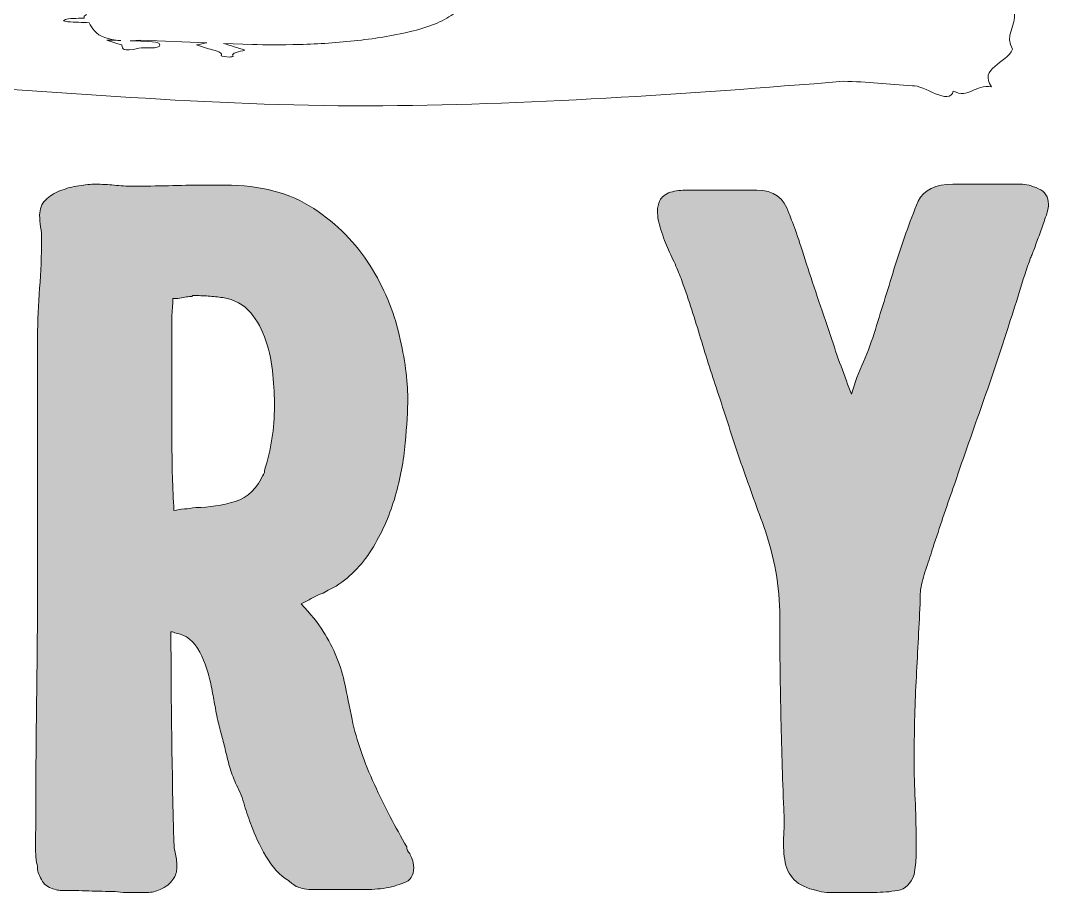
# Model space of a CAD drawing. Header units: inches. Extents: x 112 to 968, y -1050 to -30.
# Drawn here: x 754.1 to 968.2, y -1047.2 to -865.6 of the extents above; entities that cross this region are included whole.
import ezdxf

# ---------------------------------------------------------------- set-up
doc = ezdxf.new("R2010")
doc.units = ezdxf.units.IN
doc.header["$MEASUREMENT"] = 0
doc.layers.add('Layer 1', color=7, linetype='Continuous')

# ---------------------------------------------------------------- blocks, each defined once
blk = doc.blocks.new('block 4')
at = {"layer": 'Layer 1', "lineweight": 0}
for points, knots in [([(961.12, -864.26), (960.58, -861.47), (958.12, -860.39), (957.09, -857.61), (953.63, -848.31), (950.72, -838.88), (947.64, -829.5), (946.42, -825.79), (945.2, -822.05), (944.9, -818.24), (944.61, -814.63), (945.15, -811.02), (945.7, -807.43), (947.52, -795.43), (949.35, -783.42), (951.17, -771.42), (952.66, -761.58), (954.15, -751.56), (951.84, -741.75), (949.95, -733.79), (945.61, -726.24), (943.72, -718.28), (941.83, -710.31), (942.91, -701.25), (950.28, -695.7), (944.76, -694.08), (943.79, -687.04), (948.77, -684.7), (943.53, -686.77), (939.32, -680.25), (939.96, -675.66), (940.6, -671.06), (941.46, -664.93), (935.92, -663.16), (925.12, -659.73), (922.78, -658.08), (909.39, -658.68), (895.25, -659.32), (880.95, -658.99), (866.85, -659.68), (866.64, -659.69), (866.42, -659.71), (866.21, -659.72), (866.43, -659.97), (866.43, -660.25), (866.04, -660.55), (865.81, -660.73), (864.98, -661.01), (864.72, -660.98), (859.78, -660.42), (861.76, -662.23), (859.57, -662.08), (857.39, -661.93), (858.3, -661.1), (858.41, -660.6), (858.46, -660.36), (859.08, -660.22), (859.7, -660.07), (841.21, -661.11), (821.32, -662.46), (803.45, -660.54), (781.11, -660.41), (757.21, -654.93), (734.46, -656.07), (716.3, -654.83), (695.76, -654.47), (678.33, -653.32), (648.78, -653.88), (619.19, -653.53), (589.62, -653.22), (561.73, -652.94), (533.98, -654.59), (505.94, -655.47), (475.65, -656.41), (445.31, -656.66), (414.97, -656.24), (385.9, -655.83), (353.69, -651.08), (325.11, -653.26), (326.25, -655.49), (351.29, -658.81), (352.45, -657.14), (349.55, -661.24), (339.18, -657.6), (333.73, -657.93), (312.65, -655.89), (288.61, -655.17), (266.59, -654.48), (251.56, -651.97), (235.45, -652.78), (220.48, -650.73), (217.03, -649.17), (211.83, -654.97), (209.42, -651.36), (205.5, -651.54), (202.76, -652.97), (199.43, -653.76), (195.07, -654.81), (193.04, -658.84), (188.04, -659.63), (181.5, -662.34), (175.05, -664.13), (173.56, -669.84), (173.37, -671.59), (172.69, -672.89), (170.93, -674.44), (173.13, -677.84), (168.44, -713.89), (166.15, -715.88), (161.69, -724.38), (153.48, -731.37), (149.36, -739.99), (144.88, -749.35), (142.14, -759.59), (138.5, -769.2), (142.06, -769.41), (142.39, -773.31), (143.3, -776.02), (144.62, -779.99), (149.16, -782.73), (152.34, -786.01), (155.51, -789.3), (156.97, -794.64), (152.74, -796.97), (150.62, -798.13), (147.69, -798.12), (145.56, -799.27), (141.5, -801.46), (142.36, -806.3), (140.57, -809.9), (138.38, -814.29), (133.06, -817.25), (130.47, -821.53), (127.44, -826.53), (127.17, -831.19), (121.55, -835.27), (117.85, -838.28), (116.64, -841.98), (112.97, -844.58), (115.03, -845.17), (114.04, -847.23), (116.53, -847.82), (116.16, -855.96), (129.89, -854.36), (137.02, -857.25), (144.74, -859.28), (153.24, -862.19), (161.39, -862.17), (161.39, -862.17), (161.89, -862.82), (161.89, -862.82), (162.94, -864.18), (180.79, -865.26), (183.6, -865.72), (191.25, -866.98), (198.67, -867.78), (206.35, -868.67), (222.78, -870.58), (239.12, -872.74), (255.63, -874.2), (288.56, -877.12), (321.65, -878.57), (354.72, -879.15), (421.28, -880.3), (487.72, -877.9), (554.18, -876.55), (611.99, -875.37), (669.94, -874.96), (727.76, -878.36), (760.65, -880.29), (793.53, -883.46), (826.51, -883.37), (859.31, -883.29), (892.96, -880.9), (925.55, -878.27), (930.45, -878.34), (934.9, -878.91), (939.88, -879.22), (942.15, -878.91), (947.7, -883.56), (948.39, -880.3), (951.6, -881.95), (952.98, -878.84), (956.36, -879.45), (953.62, -875.55), (959.41, -874.55), (960.77, -871.57), (959.02, -869.05), (961.5, -866.26), (961.12, -864.26)], [0, 0, 0, 0, 1, 1, 1, 2, 2, 2, 3, 3, 3, 4, 4, 4, 5, 5, 5, 6, 6, 6, 7, 7, 7, 8, 8, 8, 9, 9, 9, 10, 10, 10, 11, 11, 11, 12, 12, 12, 13, 13, 13, 14, 14, 14, 15, 15, 15, 16, 16, 16, 17, 17, 17, 18, 18, 18, 19, 19, 19, 20, 20, 20, 21, 21, 21, 22, 22, 22, 23, 23, 23, 24, 24, 24, 25, 25, 25, 26, 26, 26, 27, 27, 27, 28, 28, 28, 29, 29, 29, 30, 30, 30, 31, 31, 31, 32, 32, 32, 33, 33, 33, 34, 34, 34, 35, 35, 35, 36, 36, 36, 37, 37, 37, 38, 38, 38, 39, 39, 39, 40, 40, 40, 41, 41, 41, 42, 42, 42, 43, 43, 43, 44, 44, 44, 45, 45, 45, 46, 46, 46, 47, 47, 47, 48, 48, 48, 49, 49, 49, 50, 50, 50, 51, 51, 51, 52, 52, 52, 53, 53, 53, 54, 54, 54, 55, 55, 55, 56, 56, 56, 57, 57, 57, 58, 58, 58, 59, 59, 59, 60, 60, 60, 61, 61, 61, 62, 62, 62, 63, 63, 63, 63]), ([(886.75, -822.51), (885.79, -822.77), (885.6, -823.24), (885.02, -823.65), (881.99, -822.86), (884.05, -822.11), (883.44, -821.38), (883.27, -821.18), (882.81, -820.92), (882.2, -820.81), (881.53, -820.7), (880.47, -820.66), (879.72, -820.71), (879.28, -820.73), (878.76, -821.08), (878.86, -821.1), (881.73, -821.81), (881.17, -822.53), (880.16, -823.3), (877.77, -823.24), (877.35, -822.54), (875.73, -822.25), (874.38, -822), (872.98, -821.77), (871.51, -821.52), (871.4, -821.9), (871.28, -822.27), (871.17, -822.65), (871.52, -822.61), (871.86, -822.57), (872.2, -822.54), (872.54, -822.64), (872.82, -822.73), (873.11, -822.82), (872.53, -822.87), (871.98, -822.95), (871.37, -822.96), (871.29, -822.96), (871.19, -822.93), (871.1, -822.9), (870.77, -824.01), (870.46, -825.13), (870.1, -826.23), (870.07, -826.31), (870.04, -826.39), (870.01, -826.48), (873.09, -826.44), (876.66, -827.08), (878.95, -826.27), (879.02, -826.24), (880.64, -826.49), (880.62, -826.51), (879.53, -827.55), (882.83, -827.58), (886.58, -828.04), (881.22, -828.51), (877.13, -829.25), (871, -828.23), (870.69, -828.05), (870.21, -827.77), (869.66, -827.45), (867.43, -833.9), (864.45, -840.08), (860.65, -845.93), (856.61, -852.17), (851.27, -858.17), (844.66, -863.96), (842.52, -865.6), (839.62, -866.87), (835.96, -867.76), (832.3, -868.65), (828.43, -869.32), (824.36, -869.77), (820.28, -870.21), (816.25, -870.49), (812.28, -870.59), (808.3, -870.69), (805.02, -870.69), (802.44, -870.59), (802.44, -870.59), (796.41, -870.36), (796.41, -870.36), (797.88, -870.82), (799.33, -871.29), (800.83, -871.77), (799.85, -872.11), (797.81, -872.34), (798.41, -873.01), (798.47, -873.07), (797.85, -873.23), (797.66, -873.21), (797.03, -873.15), (795.94, -872.99), (795.96, -872.94), (796.19, -872.45), (795.59, -872.07), (794.15, -871.71), (792.94, -871.4), (791.92, -871.03), (790.82, -870.69), (791.58, -870.53), (792.27, -870.37), (792.94, -870.22), (792.94, -870.22), (779.16, -869.68), (779.16, -869.68), (778.6, -869.77), (777.86, -869.81), (776.96, -869.82), (777.12, -869.82), (777.29, -869.83), (777.45, -869.83), (782.69, -870.05), (783.13, -870.15), (783.13, -870.75), (783.11, -871.64), (779.98, -871.09), (778.79, -871.37), (775.29, -872.19), (775.36, -871.48), (775.25, -870.75), (775.23, -870.67), (774.69, -870.58), (774.41, -870.49), (773.9, -870.31), (773.42, -870.14), (772.14, -869.69), (773.35, -869.72), (774.25, -869.74), (775, -869.76), (772.39, -869.62), (770.55, -868.96), (769.52, -867.75), (769.05, -867.2), (768.68, -866.64), (768.4, -866.06), (766.92, -866), (765.44, -865.95), (763.96, -865.88), (763.65, -865.87), (763.05, -865.67), (763.1, -865.63), (763.32, -865.48), (763.64, -865.28), (764.15, -865.23), (765.2, -865.14), (767.43, -865.13), (767.41, -865.08), (767.26, -864.76), (767.45, -864.55), (767.84, -864.41), (767.8, -864.2), (767.75, -864), (767.73, -863.79), (767.58, -863.27), (767.61, -862.49), (767.82, -861.46), (767.82, -861.46), (767.88, -859.91), (767.88, -859.91), (767.9, -859.42), (767.9, -858.93), (767.91, -858.44), (767.74, -858.57), (767.66, -858.72), (767.81, -858.95), (765.81, -859.44), (763.81, -859.93), (761.42, -860.51), (760.72, -859.92), (760.53, -859.46), (759.67, -859.11), (758.48, -858.61), (756.79, -858.19), (755.31, -857.73), (755.91, -857.64), (756.45, -857.47), (757.12, -857.45), (761.32, -857.35), (763.44, -856.8), (763.1, -855.6), (762.97, -855.14), (765.1, -854.85), (766.41, -855.08), (766.95, -855.18), (767.45, -855.31), (767.96, -855.43), (767.96, -854.38), (767.95, -853.32), (767.92, -852.27), (767.85, -849.77), (767.86, -847.22), (767.96, -844.63), (768.16, -839.63), (768.44, -834.77), (768.79, -830.03), (769.15, -825.3), (769.51, -820.52), (769.87, -815.7), (770.59, -806.23), (771.09, -796.79), (771.37, -787.39), (771.65, -777.99), (771.98, -768.55), (772.35, -759.06), (772.46, -756.31), (772.65, -753.63), (772.92, -751.05), (773.2, -748.47), (773.39, -745.81), (773.5, -743.05), (773.63, -739.6), (773.68, -736.19), (773.64, -732.82), (773.6, -729.45), (773.65, -726.04), (773.78, -722.59), (773.9, -719.49), (774.07, -716.39), (774.28, -713.29), (774.48, -710.19), (774.65, -707.08), (774.77, -703.98), (774.84, -702.08), (774.87, -700.14), (774.87, -698.16), (774.86, -696.17), (775.06, -694.24), (775.48, -692.35), (775.55, -690.63), (776.29, -689.27), (777.71, -688.29), (779.13, -687.31), (780.62, -686.85), (782.17, -686.91), (783.38, -686.96), (784.32, -687.09), (785.01, -687.28), (786.9, -687.53), (788.83, -687.69), (790.82, -687.77), (790.82, -687.77), (796.64, -688), (796.64, -688), (799.57, -688.11), (802.55, -688.02), (805.59, -687.7), (808.62, -687.39), (811.6, -687.29), (814.54, -687.4), (827.98, -687.93), (838.87, -691.04), (847.2, -696.71), (855.52, -702.4), (862.2, -709.48), (867.22, -717.96), (867.87, -719.03), (868.27, -719.82), (868.42, -720.34), (872.03, -729.64), (874.51, -738.93), (875.88, -748.22), (877.24, -757.52), (877.9, -766.91), (877.88, -776.41), (877.88, -776.41), (878, -780.04), (878, -780.04), (878, -780.04), (877.22, -780.01), (877.22, -780.01), (876.72, -788.45), (875.97, -796.54), (874.98, -804.27), (874.55, -807.59), (873.98, -810.82), (873.32, -814), (873.66, -813.93), (874, -813.86), (874.3, -813.79), (874.44, -813.75), (875.07, -813.77), (875.12, -813.8), (875.47, -813.99), (875.89, -814.19), (875.98, -814.39), (876.3, -815.09), (872.28, -815.16), (873.3, -815.99), (873.31, -816), (873.13, -816.02), (872.89, -816.05), (872.5, -817.77), (872.08, -819.48), (871.62, -821.15), (874.17, -820.68), (875.45, -819.78), (879.65, -819.96), (881.07, -820.02), (880.41, -819.58), (879.62, -819.27), (878.95, -819.01), (878.65, -818.66), (878.53, -818.35), (878.49, -818.24), (879.48, -818.14), (880, -818.04), (880.97, -818.87), (884.72, -818.58), (886.13, -819.23), (886.49, -820.01), (884.88, -820.82), (887.02, -821.52), (888.64, -822.06), (887.96, -822.19), (886.75, -822.51)], [0, 0, 0, 0, 1, 1, 1, 2, 2, 2, 3, 3, 3, 4, 4, 4, 5, 5, 5, 6, 6, 6, 7, 7, 7, 8, 8, 8, 9, 9, 9, 10, 10, 10, 11, 11, 11, 12, 12, 12, 13, 13, 13, 14, 14, 14, 15, 15, 15, 16, 16, 16, 17, 17, 17, 18, 18, 18, 19, 19, 19, 20, 20, 20, 21, 21, 21, 22, 22, 22, 23, 23, 23, 24, 24, 24, 25, 25, 25, 26, 26, 26, 27, 27, 27, 28, 28, 28, 29, 29, 29, 30, 30, 30, 31, 31, 31, 32, 32, 32, 33, 33, 33, 34, 34, 34, 35, 35, 35, 36, 36, 36, 37, 37, 37, 38, 38, 38, 39, 39, 39, 40, 40, 40, 41, 41, 41, 42, 42, 42, 43, 43, 43, 44, 44, 44, 45, 45, 45, 46, 46, 46, 47, 47, 47, 48, 48, 48, 49, 49, 49, 50, 50, 50, 51, 51, 51, 52, 52, 52, 53, 53, 53, 54, 54, 54, 55, 55, 55, 56, 56, 56, 57, 57, 57, 58, 58, 58, 59, 59, 59, 60, 60, 60, 61, 61, 61, 62, 62, 62, 63, 63, 63, 64, 64, 64, 65, 65, 65, 66, 66, 66, 67, 67, 67, 68, 68, 68, 69, 69, 69, 70, 70, 70, 71, 71, 71, 72, 72, 72, 73, 73, 73, 74, 74, 74, 75, 75, 75, 76, 76, 76, 77, 77, 77, 78, 78, 78, 79, 79, 79, 80, 80, 80, 81, 81, 81, 82, 82, 82, 83, 83, 83, 84, 84, 84, 85, 85, 85, 86, 86, 86, 87, 87, 87, 88, 88, 88, 89, 89, 89, 90, 90, 90, 91, 91, 91, 92, 92, 92, 93, 93, 93, 94, 94, 94, 95, 95, 95, 96, 96, 96, 97, 97, 97, 98, 98, 98, 99, 99, 99, 100, 100, 100, 101, 101, 101, 102, 102, 102, 103, 103, 103, 104, 104, 104, 105, 105, 105, 105])]:
    blk.add_open_spline(points, degree=3, knots=knots, dxfattribs=at)
blk = doc.blocks.new('block 14')
at = {"layer": 'Layer 1', "true_color": 0x1f9d48}
h = blk.add_hatch(color=114, dxfattribs=at)
h.dxf.hatch_style = 2
edge = h.paths.add_edge_path()
edge.add_spline(control_points=[(812.61, -987.14), (814.54, -989.21), (816.06, -991.11), (817.17, -992.84), (818.27, -994.57), (819.21, -996.36), (819.97, -998.22), (820.72, -1000.09), (821.31, -1002.03), (821.73, -1004.03), (822.14, -1006.03), (822.62, -1008.41), (823.18, -1011.18), (824.14, -1015.6), (825.7, -1020.12), (827.84, -1024.75), (829.98, -1029.38), (832.23, -1033.69), (834.58, -1037.7), (834.58, -1038.25), (834.78, -1038.73), (835.2, -1039.15), (835.33, -1039.43), (835.51, -1039.8), (835.72, -1040.29), (835.92, -1040.78), (836.02, -1041.36), (836.02, -1042.05), (836.02, -1043.71), (835.33, -1044.78), (833.95, -1045.26), (832.57, -1045.75), (831.53, -1046.06), (830.85, -1046.19), (829.32, -1046.47), (827.74, -1046.61), (826.08, -1046.61), (824.42, -1046.61), (822.76, -1046.61), (821.11, -1046.61), (821.11, -1046.61), (814.68, -1046.61), (814.68, -1046.61), (813.99, -1046.61), (813.37, -1046.54), (812.82, -1046.4), (812.26, -1046.26), (811.85, -1046.13), (811.58, -1045.99), (810.75, -1045.44), (810.19, -1045.02), (809.92, -1044.74), (808.12, -1043.64), (806.57, -1041.95), (805.25, -1039.67), (803.94, -1037.39), (802.94, -1035.28), (802.25, -1033.35), (801.7, -1031.97), (801.21, -1030.55), (800.8, -1029.1), (800.38, -1027.65), (799.83, -1026.23), (799.14, -1024.85), (798.59, -1023.75), (798.14, -1022.61), (797.8, -1021.43), (797.45, -1020.26), (797.14, -1019.05), (796.86, -1017.81), (796.59, -1016.7), (796.31, -1015.63), (796.03, -1014.6), (795.76, -1013.56), (795.48, -1012.49), (795.21, -1011.38), (794.93, -1010), (794.69, -1008.72), (794.48, -1007.55), (794.27, -1006.38), (794.03, -1005.1), (793.76, -1003.72), (793.34, -1001.64), (792.58, -999.47), (791.47, -997.19), (790.37, -994.91), (788.64, -993.56), (786.3, -993.15), (786.16, -993.01), (785.88, -992.94), (785.47, -992.94), (785.47, -1007.59), (785.67, -1022.16), (786.09, -1036.66), (786.09, -1037.49), (786.19, -1038.36), (786.4, -1039.25), (786.61, -1040.15), (786.71, -1041.08), (786.71, -1042.05), (786.71, -1042.88), (786.43, -1043.71), (785.88, -1044.54), (785.33, -1045.37), (784.43, -1046.06), (783.19, -1046.61), (782.36, -1047.02), (781.46, -1047.23), (780.49, -1047.23), (780.49, -1047.23), (778.42, -1047.23), (778.42, -1047.23), (777.73, -1047.23), (776.97, -1047.23), (776.14, -1047.23), (775.31, -1047.23), (774.55, -1047.16), (773.86, -1047.02), (772.07, -1047.02), (770.24, -1046.99), (768.37, -1046.92), (766.51, -1046.85), (764.61, -1046.82), (762.67, -1046.82), (761.98, -1046.82), (761.15, -1046.61), (760.19, -1046.19), (759.22, -1045.78), (758.53, -1044.95), (758.12, -1043.71), (757.84, -1043.29), (757.7, -1042.88), (757.7, -1042.47), (757.7, -1042.05), (757.63, -1041.57), (757.49, -1041.01), (757.36, -1040.18), (757.29, -1039.43), (757.29, -1038.73), (757.29, -1038.05), (757.29, -1037.56), (757.29, -1037.28), (757.29, -1027.34), (757.36, -1017.36), (757.49, -1007.34), (757.63, -997.33), (757.7, -987.35), (757.7, -977.4), (757.7, -977.4), (757.7, -931.61), (757.7, -931.61), (757.7, -928.16), (757.84, -924.74), (758.12, -921.35), (758.39, -917.97), (758.53, -914.62), (758.53, -911.3), (758.53, -910.34), (758.46, -909.44), (758.32, -908.61), (758.18, -907.78), (758.12, -906.95), (758.12, -906.12), (758.12, -904.88), (758.53, -903.84), (759.36, -903.01), (760.19, -902.18), (761.22, -901.53), (762.47, -901.04), (763.71, -900.56), (764.99, -900.21), (766.3, -900.01), (767.61, -899.8), (768.75, -899.7), (769.72, -899.7), (771.1, -899.7), (772.41, -899.77), (773.65, -899.9), (774.9, -900.04), (776.21, -900.11), (777.59, -900.11), (780.08, -900.11), (782.53, -900.08), (784.95, -900.01), (787.36, -899.94), (789.82, -899.9), (792.3, -899.9), (792.3, -899.9), (796.66, -899.9), (796.66, -899.9), (804.12, -899.9), (810.3, -901.53), (815.2, -904.77), (820.1, -908.02), (824.01, -911.96), (826.91, -916.59), (829.81, -921.21), (831.85, -926.05), (833.02, -931.09), (834.19, -936.13), (834.78, -940.52), (834.78, -944.25), (834.78, -946.87), (834.61, -950.02), (834.26, -953.67), (833.92, -957.34), (833.23, -961), (832.19, -964.66), (831.16, -968.32), (829.63, -971.84), (827.63, -975.23), (825.63, -978.61), (823.04, -981.34), (819.86, -983.41), (819.86, -983.41), (818.62, -984.03), (818.62, -984.03), (818.07, -984.31), (817.59, -984.59), (817.17, -984.86), (816.06, -985.27), (814.96, -985.83), (813.85, -986.52), (813.85, -986.52), (812.61, -987.14), (812.61, -987.14)], knot_values=[0, 0, 0, 0, 1, 1, 1, 2, 2, 2, 3, 3, 3, 4, 4, 4, 5, 5, 5, 6, 6, 6, 7, 7, 7, 8, 8, 8, 9, 9, 9, 10, 10, 10, 11, 11, 11, 12, 12, 12, 13, 13, 13, 14, 14, 14, 15, 15, 15, 16, 16, 16, 17, 17, 17, 18, 18, 18, 19, 19, 19, 20, 20, 20, 21, 21, 21, 22, 22, 22, 23, 23, 23, 24, 24, 24, 25, 25, 25, 26, 26, 26, 27, 27, 27, 28, 28, 28, 29, 29, 29, 30, 30, 30, 31, 31, 31, 32, 32, 32, 33, 33, 33, 34, 34, 34, 35, 35, 35, 36, 36, 36, 37, 37, 37, 38, 38, 38, 39, 39, 39, 40, 40, 40, 41, 41, 41, 42, 42, 42, 43, 43, 43, 44, 44, 44, 45, 45, 45, 46, 46, 46, 47, 47, 47, 48, 48, 48, 49, 49, 49, 50, 50, 50, 51, 51, 51, 52, 52, 52, 53, 53, 53, 54, 54, 54, 55, 55, 55, 56, 56, 56, 57, 57, 57, 58, 58, 58, 59, 59, 59, 60, 60, 60, 61, 61, 61, 62, 62, 62, 63, 63, 63, 64, 64, 64, 65, 65, 65, 66, 66, 66, 67, 67, 67, 68, 68, 68, 69, 69, 69, 70, 70, 70, 71, 71, 71, 72, 72, 72, 73, 73, 73, 74, 74, 74, 75, 75, 75, 75], degree=3, periodic=1)
edge = h.paths.add_edge_path()
edge.add_spline(control_points=[(804.74, -960.41), (804.74, -960.27), (804.77, -960.13), (804.84, -960), (804.91, -959.86), (804.94, -959.65), (804.94, -959.37), (805.63, -957.17), (806.15, -954.95), (806.5, -952.74), (806.84, -950.54), (807.02, -948.26), (807.02, -945.9), (807.02, -943.97), (806.91, -941.8), (806.71, -939.38), (806.5, -936.96), (806.01, -934.61), (805.25, -932.33), (804.49, -930.05), (803.42, -928.08), (802.04, -926.43), (800.66, -924.77), (798.73, -923.73), (796.24, -923.32), (795.27, -923.18), (794.27, -923.08), (793.24, -923.01), (792.2, -922.94), (791.2, -922.9), (790.23, -922.9), (790.23, -922.9), (790.03, -922.9), (790.03, -922.9), (789.89, -923.05), (789.75, -923.11), (789.61, -923.11), (789.2, -923.11), (788.78, -923.15), (788.37, -923.22), (787.95, -923.29), (787.47, -923.39), (786.92, -923.53), (786.92, -923.53), (785.88, -923.53), (785.88, -923.53), (785.88, -924.22), (785.84, -924.87), (785.78, -925.5), (785.71, -926.12), (785.67, -926.77), (785.67, -927.46), (785.67, -927.46), (785.67, -935.13), (785.67, -935.13), (785.67, -935.13), (785.67, -953.57), (785.67, -953.57), (785.67, -955.92), (785.71, -958.27), (785.78, -960.62), (785.84, -962.97), (785.95, -965.31), (786.09, -967.66), (786.78, -967.53), (787.5, -967.42), (788.26, -967.35), (789.02, -967.28), (789.82, -967.18), (790.65, -967.04), (793.41, -967.04), (796.14, -966.63), (798.83, -965.8), (801.52, -964.97), (803.49, -963.04), (804.74, -960), (804.74, -960), (804.74, -960.41), (804.74, -960.41)], knot_values=[0, 0, 0, 0, 1, 1, 1, 2, 2, 2, 3, 3, 3, 4, 4, 4, 5, 5, 5, 6, 6, 6, 7, 7, 7, 8, 8, 8, 9, 9, 9, 10, 10, 10, 11, 11, 11, 12, 12, 12, 13, 13, 13, 14, 14, 14, 15, 15, 15, 16, 16, 16, 17, 17, 17, 18, 18, 18, 19, 19, 19, 20, 20, 20, 21, 21, 21, 22, 22, 22, 23, 23, 23, 24, 24, 24, 25, 25, 25, 26, 26, 26, 26], degree=3, periodic=1)
h = blk.add_hatch(color=114, dxfattribs=at)
h.dxf.hatch_style = 2
edge = h.paths.add_edge_path()
edge.add_spline(control_points=[(927.19, -943.42), (927.89, -941.07), (928.71, -938.83), (929.68, -936.68), (930.65, -934.54), (931.48, -932.3), (932.17, -929.95), (933.55, -925.53), (934.93, -921.08), (936.31, -916.59), (937.69, -912.1), (939.28, -907.64), (941.08, -903.22), (942.32, -900.87), (944.74, -899.7), (948.33, -899.7), (948.33, -899.7), (962.42, -899.7), (962.42, -899.7), (963.52, -899.7), (964.77, -900.01), (966.15, -900.63), (967.53, -901.25), (968.22, -902.32), (968.22, -903.84), (968.22, -904.4), (968.15, -904.88), (968.01, -905.29), (968.01, -905.57), (967.88, -905.99), (967.6, -906.54), (967.32, -907.5), (966.98, -908.54), (966.56, -909.64), (966.15, -910.75), (965.77, -911.79), (965.43, -912.75), (965.08, -913.72), (964.77, -914.48), (964.49, -915.03), (963.66, -917.38), (962.87, -919.8), (962.11, -922.28), (961.35, -924.77), (960.56, -927.26), (959.73, -929.74), (957.93, -935.41), (956.06, -940.97), (954.13, -946.42), (952.2, -951.88), (950.26, -957.44), (948.33, -963.1), (947.64, -965.04), (946.95, -967.04), (946.26, -969.11), (945.56, -971.18), (944.88, -973.26), (944.18, -975.33), (943.77, -976.71), (943.32, -978.09), (942.84, -979.47), (942.35, -980.86), (941.97, -982.24), (941.7, -983.62), (941.56, -984.31), (941.49, -984.93), (941.49, -985.48), (941.49, -986.03), (941.49, -986.59), (941.49, -987.14), (941.21, -992.53), (940.94, -997.92), (940.66, -1003.3), (940.39, -1008.69), (940.25, -1014.15), (940.25, -1019.67), (940.25, -1022.44), (940.32, -1025.16), (940.46, -1027.86), (940.59, -1030.55), (940.66, -1033.28), (940.66, -1036.04), (940.66, -1036.04), (940.66, -1039.56), (940.66, -1039.56), (940.66, -1040.81), (940.52, -1042.12), (940.25, -1043.5), (939.56, -1045.44), (938.42, -1046.54), (936.83, -1046.82), (935.24, -1047.09), (933.62, -1047.23), (931.96, -1047.23), (931.96, -1047.23), (927.61, -1047.23), (927.61, -1047.23), (927.61, -1047.23), (925.12, -1047.23), (925.12, -1047.23), (925.12, -1047.23), (924.09, -1047.23), (924.09, -1047.23), (923.39, -1047.23), (922.7, -1047.23), (922.01, -1047.23), (921.32, -1047.23), (920.63, -1047.09), (919.94, -1046.82), (915.93, -1045.99), (913.73, -1043.85), (913.31, -1040.39), (913.03, -1038.73), (912.97, -1037.01), (913.1, -1035.21), (913.24, -1033.42), (913.24, -1031.62), (913.1, -1029.82), (912.83, -1023.19), (912.62, -1016.53), (912.48, -1009.83), (912.34, -1003.13), (912.27, -996.46), (912.27, -989.83), (912.27, -986.66), (912, -983.51), (911.45, -980.4), (910.89, -977.3), (910.07, -974.16), (908.96, -970.98), (907.3, -966.56), (905.71, -962.14), (904.19, -957.72), (902.67, -953.3), (901.22, -948.88), (899.84, -944.45), (898.46, -940.45), (897.18, -936.48), (896.01, -932.54), (894.83, -928.6), (893.56, -924.64), (892.18, -920.63), (891.76, -919.52), (891.31, -918.38), (890.83, -917.21), (890.34, -916.03), (889.76, -914.75), (889.07, -913.37), (888.51, -912.13), (888, -910.75), (887.51, -909.23), (887.03, -907.71), (886.79, -906.4), (886.79, -905.29), (886.79, -904.6), (886.96, -903.88), (887.31, -903.12), (887.65, -902.36), (888.38, -901.77), (889.48, -901.36), (890.59, -901.08), (891.76, -900.94), (893.01, -900.94), (893.01, -900.94), (907.51, -900.94), (907.51, -900.94), (910.96, -900.94), (913.17, -902.53), (914.14, -905.71), (914.83, -907.23), (915.97, -910.47), (917.56, -915.45), (919.15, -920.42), (920.91, -925.67), (922.84, -931.19), (923.53, -933.4), (924.26, -935.54), (925.02, -937.62), (925.78, -939.69), (926.5, -941.63), (927.19, -943.42)], knot_values=[0, 0, 0, 0, 1, 1, 1, 2, 2, 2, 3, 3, 3, 4, 4, 4, 5, 5, 5, 6, 6, 6, 7, 7, 7, 8, 8, 8, 9, 9, 9, 10, 10, 10, 11, 11, 11, 12, 12, 12, 13, 13, 13, 14, 14, 14, 15, 15, 15, 16, 16, 16, 17, 17, 17, 18, 18, 18, 19, 19, 19, 20, 20, 20, 21, 21, 21, 22, 22, 22, 23, 23, 23, 24, 24, 24, 25, 25, 25, 26, 26, 26, 27, 27, 27, 28, 28, 28, 29, 29, 29, 30, 30, 30, 31, 31, 31, 32, 32, 32, 33, 33, 33, 34, 34, 34, 35, 35, 35, 36, 36, 36, 37, 37, 37, 38, 38, 38, 39, 39, 39, 40, 40, 40, 41, 41, 41, 42, 42, 42, 43, 43, 43, 44, 44, 44, 45, 45, 45, 46, 46, 46, 47, 47, 47, 48, 48, 48, 49, 49, 49, 50, 50, 50, 51, 51, 51, 52, 52, 52, 53, 53, 53, 54, 54, 54, 55, 55, 55, 56, 56, 56, 57, 57, 57, 58, 58, 58, 59, 59, 59, 60, 60, 60, 60], degree=3, periodic=1)
at = {"layer": 'Layer 1', "lineweight": 0}
for points, knots in [([(812.61, -987.14), (814.54, -989.21), (816.06, -991.11), (817.17, -992.84), (818.27, -994.57), (819.21, -996.36), (819.97, -998.22), (820.72, -1000.09), (821.31, -1002.03), (821.73, -1004.03), (822.14, -1006.03), (822.62, -1008.41), (823.18, -1011.18), (824.14, -1015.6), (825.7, -1020.12), (827.84, -1024.75), (829.98, -1029.38), (832.23, -1033.69), (834.58, -1037.7), (834.58, -1038.25), (834.78, -1038.73), (835.2, -1039.15), (835.33, -1039.43), (835.51, -1039.8), (835.72, -1040.29), (835.92, -1040.78), (836.02, -1041.36), (836.02, -1042.05), (836.02, -1043.71), (835.33, -1044.78), (833.95, -1045.26), (832.57, -1045.75), (831.53, -1046.06), (830.85, -1046.19), (829.32, -1046.47), (827.74, -1046.61), (826.08, -1046.61), (824.42, -1046.61), (822.76, -1046.61), (821.11, -1046.61), (821.11, -1046.61), (814.68, -1046.61), (814.68, -1046.61), (813.99, -1046.61), (813.37, -1046.54), (812.82, -1046.4), (812.26, -1046.26), (811.85, -1046.13), (811.58, -1045.99), (810.75, -1045.44), (810.19, -1045.02), (809.92, -1044.74), (808.12, -1043.64), (806.57, -1041.95), (805.25, -1039.67), (803.94, -1037.39), (802.94, -1035.28), (802.25, -1033.35), (801.7, -1031.97), (801.21, -1030.55), (800.8, -1029.1), (800.38, -1027.65), (799.83, -1026.23), (799.14, -1024.85), (798.59, -1023.75), (798.14, -1022.61), (797.8, -1021.43), (797.45, -1020.26), (797.14, -1019.05), (796.86, -1017.81), (796.59, -1016.7), (796.31, -1015.63), (796.03, -1014.6), (795.76, -1013.56), (795.48, -1012.49), (795.21, -1011.38), (794.93, -1010), (794.69, -1008.72), (794.48, -1007.55), (794.27, -1006.38), (794.03, -1005.1), (793.76, -1003.72), (793.34, -1001.64), (792.58, -999.47), (791.47, -997.19), (790.37, -994.91), (788.64, -993.56), (786.3, -993.15), (786.16, -993.01), (785.88, -992.94), (785.47, -992.94), (785.47, -1007.59), (785.67, -1022.16), (786.09, -1036.66), (786.09, -1037.49), (786.19, -1038.36), (786.4, -1039.25), (786.61, -1040.15), (786.71, -1041.08), (786.71, -1042.05), (786.71, -1042.88), (786.43, -1043.71), (785.88, -1044.54), (785.33, -1045.37), (784.43, -1046.06), (783.19, -1046.61), (782.36, -1047.02), (781.46, -1047.23), (780.49, -1047.23), (780.49, -1047.23), (778.42, -1047.23), (778.42, -1047.23), (777.73, -1047.23), (776.97, -1047.23), (776.14, -1047.23), (775.31, -1047.23), (774.55, -1047.16), (773.86, -1047.02), (772.07, -1047.02), (770.24, -1046.99), (768.37, -1046.92), (766.51, -1046.85), (764.61, -1046.82), (762.67, -1046.82), (761.98, -1046.82), (761.15, -1046.61), (760.19, -1046.19), (759.22, -1045.78), (758.53, -1044.95), (758.12, -1043.71), (757.84, -1043.29), (757.7, -1042.88), (757.7, -1042.47), (757.7, -1042.05), (757.63, -1041.57), (757.49, -1041.01), (757.36, -1040.18), (757.29, -1039.43), (757.29, -1038.73), (757.29, -1038.05), (757.29, -1037.56), (757.29, -1037.28), (757.29, -1027.34), (757.36, -1017.36), (757.49, -1007.34), (757.63, -997.33), (757.7, -987.35), (757.7, -977.4), (757.7, -977.4), (757.7, -931.61), (757.7, -931.61), (757.7, -928.16), (757.84, -924.74), (758.12, -921.35), (758.39, -917.97), (758.53, -914.62), (758.53, -911.3), (758.53, -910.34), (758.46, -909.44), (758.32, -908.61), (758.18, -907.78), (758.12, -906.95), (758.12, -906.12), (758.12, -904.88), (758.53, -903.84), (759.36, -903.01), (760.19, -902.18), (761.22, -901.53), (762.47, -901.04), (763.71, -900.56), (764.99, -900.21), (766.3, -900.01), (767.61, -899.8), (768.75, -899.7), (769.72, -899.7), (771.1, -899.7), (772.41, -899.77), (773.65, -899.9), (774.9, -900.04), (776.21, -900.11), (777.59, -900.11), (780.08, -900.11), (782.53, -900.08), (784.95, -900.01), (787.36, -899.94), (789.82, -899.9), (792.3, -899.9), (792.3, -899.9), (796.66, -899.9), (796.66, -899.9), (804.12, -899.9), (810.3, -901.53), (815.2, -904.77), (820.1, -908.02), (824.01, -911.96), (826.91, -916.59), (829.81, -921.21), (831.85, -926.05), (833.02, -931.09), (834.19, -936.13), (834.78, -940.52), (834.78, -944.25), (834.78, -946.87), (834.61, -950.02), (834.26, -953.67), (833.92, -957.34), (833.23, -961), (832.19, -964.66), (831.16, -968.32), (829.63, -971.84), (827.63, -975.23), (825.63, -978.61), (823.04, -981.34), (819.86, -983.41), (819.86, -983.41), (818.62, -984.03), (818.62, -984.03), (818.07, -984.31), (817.59, -984.59), (817.17, -984.86), (816.06, -985.27), (814.96, -985.83), (813.85, -986.52), (813.85, -986.52), (812.61, -987.14), (812.61, -987.14)], [0, 0, 0, 0, 1, 1, 1, 2, 2, 2, 3, 3, 3, 4, 4, 4, 5, 5, 5, 6, 6, 6, 7, 7, 7, 8, 8, 8, 9, 9, 9, 10, 10, 10, 11, 11, 11, 12, 12, 12, 13, 13, 13, 14, 14, 14, 15, 15, 15, 16, 16, 16, 17, 17, 17, 18, 18, 18, 19, 19, 19, 20, 20, 20, 21, 21, 21, 22, 22, 22, 23, 23, 23, 24, 24, 24, 25, 25, 25, 26, 26, 26, 27, 27, 27, 28, 28, 28, 29, 29, 29, 30, 30, 30, 31, 31, 31, 32, 32, 32, 33, 33, 33, 34, 34, 34, 35, 35, 35, 36, 36, 36, 37, 37, 37, 38, 38, 38, 39, 39, 39, 40, 40, 40, 41, 41, 41, 42, 42, 42, 43, 43, 43, 44, 44, 44, 45, 45, 45, 46, 46, 46, 47, 47, 47, 48, 48, 48, 49, 49, 49, 50, 50, 50, 51, 51, 51, 52, 52, 52, 53, 53, 53, 54, 54, 54, 55, 55, 55, 56, 56, 56, 57, 57, 57, 58, 58, 58, 59, 59, 59, 60, 60, 60, 61, 61, 61, 62, 62, 62, 63, 63, 63, 64, 64, 64, 65, 65, 65, 66, 66, 66, 67, 67, 67, 68, 68, 68, 69, 69, 69, 70, 70, 70, 71, 71, 71, 72, 72, 72, 73, 73, 73, 74, 74, 74, 75, 75, 75, 75]), ([(927.19, -943.42), (927.89, -941.07), (928.71, -938.83), (929.68, -936.68), (930.65, -934.54), (931.48, -932.3), (932.17, -929.95), (933.55, -925.53), (934.93, -921.08), (936.31, -916.59), (937.69, -912.1), (939.28, -907.64), (941.08, -903.22), (942.32, -900.87), (944.74, -899.7), (948.33, -899.7), (948.33, -899.7), (962.42, -899.7), (962.42, -899.7), (963.52, -899.7), (964.77, -900.01), (966.15, -900.63), (967.53, -901.25), (968.22, -902.32), (968.22, -903.84), (968.22, -904.4), (968.15, -904.88), (968.01, -905.29), (968.01, -905.57), (967.88, -905.99), (967.6, -906.54), (967.32, -907.5), (966.98, -908.54), (966.56, -909.64), (966.15, -910.75), (965.77, -911.79), (965.43, -912.75), (965.08, -913.72), (964.77, -914.48), (964.49, -915.03), (963.66, -917.38), (962.87, -919.8), (962.11, -922.28), (961.35, -924.77), (960.56, -927.26), (959.73, -929.74), (957.93, -935.41), (956.06, -940.97), (954.13, -946.42), (952.2, -951.88), (950.26, -957.44), (948.33, -963.1), (947.64, -965.04), (946.95, -967.04), (946.26, -969.11), (945.56, -971.18), (944.88, -973.26), (944.18, -975.33), (943.77, -976.71), (943.32, -978.09), (942.84, -979.47), (942.35, -980.86), (941.97, -982.24), (941.7, -983.62), (941.56, -984.31), (941.49, -984.93), (941.49, -985.48), (941.49, -986.03), (941.49, -986.59), (941.49, -987.14), (941.21, -992.53), (940.94, -997.92), (940.66, -1003.3), (940.39, -1008.69), (940.25, -1014.15), (940.25, -1019.67), (940.25, -1022.44), (940.32, -1025.16), (940.46, -1027.86), (940.59, -1030.55), (940.66, -1033.28), (940.66, -1036.04), (940.66, -1036.04), (940.66, -1039.56), (940.66, -1039.56), (940.66, -1040.81), (940.52, -1042.12), (940.25, -1043.5), (939.56, -1045.44), (938.42, -1046.54), (936.83, -1046.82), (935.24, -1047.09), (933.62, -1047.23), (931.96, -1047.23), (931.96, -1047.23), (927.61, -1047.23), (927.61, -1047.23), (927.61, -1047.23), (925.12, -1047.23), (925.12, -1047.23), (925.12, -1047.23), (924.09, -1047.23), (924.09, -1047.23), (923.39, -1047.23), (922.7, -1047.23), (922.01, -1047.23), (921.32, -1047.23), (920.63, -1047.09), (919.94, -1046.82), (915.93, -1045.99), (913.73, -1043.85), (913.31, -1040.39), (913.03, -1038.73), (912.97, -1037.01), (913.1, -1035.21), (913.24, -1033.42), (913.24, -1031.62), (913.1, -1029.82), (912.83, -1023.19), (912.62, -1016.53), (912.48, -1009.83), (912.34, -1003.13), (912.27, -996.46), (912.27, -989.83), (912.27, -986.66), (912, -983.51), (911.45, -980.4), (910.89, -977.3), (910.07, -974.16), (908.96, -970.98), (907.3, -966.56), (905.71, -962.14), (904.19, -957.72), (902.67, -953.3), (901.22, -948.88), (899.84, -944.45), (898.46, -940.45), (897.18, -936.48), (896.01, -932.54), (894.83, -928.6), (893.56, -924.64), (892.18, -920.63), (891.76, -919.52), (891.31, -918.38), (890.83, -917.21), (890.34, -916.03), (889.76, -914.75), (889.07, -913.37), (888.51, -912.13), (888, -910.75), (887.51, -909.23), (887.03, -907.71), (886.79, -906.4), (886.79, -905.29), (886.79, -904.6), (886.96, -903.88), (887.31, -903.12), (887.65, -902.36), (888.38, -901.77), (889.48, -901.36), (890.59, -901.08), (891.76, -900.94), (893.01, -900.94), (893.01, -900.94), (907.51, -900.94), (907.51, -900.94), (910.96, -900.94), (913.17, -902.53), (914.14, -905.71), (914.83, -907.23), (915.97, -910.47), (917.56, -915.45), (919.15, -920.42), (920.91, -925.67), (922.84, -931.19), (923.53, -933.4), (924.26, -935.54), (925.02, -937.62), (925.78, -939.69), (926.5, -941.63), (927.19, -943.42)], [0, 0, 0, 0, 1, 1, 1, 2, 2, 2, 3, 3, 3, 4, 4, 4, 5, 5, 5, 6, 6, 6, 7, 7, 7, 8, 8, 8, 9, 9, 9, 10, 10, 10, 11, 11, 11, 12, 12, 12, 13, 13, 13, 14, 14, 14, 15, 15, 15, 16, 16, 16, 17, 17, 17, 18, 18, 18, 19, 19, 19, 20, 20, 20, 21, 21, 21, 22, 22, 22, 23, 23, 23, 24, 24, 24, 25, 25, 25, 26, 26, 26, 27, 27, 27, 28, 28, 28, 29, 29, 29, 30, 30, 30, 31, 31, 31, 32, 32, 32, 33, 33, 33, 34, 34, 34, 35, 35, 35, 36, 36, 36, 37, 37, 37, 38, 38, 38, 39, 39, 39, 40, 40, 40, 41, 41, 41, 42, 42, 42, 43, 43, 43, 44, 44, 44, 45, 45, 45, 46, 46, 46, 47, 47, 47, 48, 48, 48, 49, 49, 49, 50, 50, 50, 51, 51, 51, 52, 52, 52, 53, 53, 53, 54, 54, 54, 55, 55, 55, 56, 56, 56, 57, 57, 57, 58, 58, 58, 59, 59, 59, 60, 60, 60, 60]), ([(804.74, -960.41), (804.74, -960.27), (804.77, -960.13), (804.84, -960), (804.91, -959.86), (804.94, -959.65), (804.94, -959.37), (805.63, -957.17), (806.15, -954.95), (806.5, -952.74), (806.84, -950.54), (807.02, -948.26), (807.02, -945.9), (807.02, -943.97), (806.91, -941.8), (806.71, -939.38), (806.5, -936.96), (806.01, -934.61), (805.25, -932.33), (804.49, -930.05), (803.42, -928.08), (802.04, -926.43), (800.66, -924.77), (798.73, -923.73), (796.24, -923.32), (795.27, -923.18), (794.27, -923.08), (793.24, -923.01), (792.2, -922.94), (791.2, -922.9), (790.23, -922.9), (790.23, -922.9), (790.03, -922.9), (790.03, -922.9), (789.89, -923.05), (789.75, -923.11), (789.61, -923.11), (789.2, -923.11), (788.78, -923.15), (788.37, -923.22), (787.95, -923.29), (787.47, -923.39), (786.92, -923.53), (786.92, -923.53), (785.88, -923.53), (785.88, -923.53), (785.88, -924.22), (785.84, -924.87), (785.78, -925.5), (785.71, -926.12), (785.67, -926.77), (785.67, -927.46), (785.67, -927.46), (785.67, -935.13), (785.67, -935.13), (785.67, -935.13), (785.67, -953.57), (785.67, -953.57), (785.67, -955.92), (785.71, -958.27), (785.78, -960.62), (785.84, -962.97), (785.95, -965.31), (786.09, -967.66), (786.78, -967.53), (787.5, -967.42), (788.26, -967.35), (789.02, -967.28), (789.82, -967.18), (790.65, -967.04), (793.41, -967.04), (796.14, -966.63), (798.83, -965.8), (801.52, -964.97), (803.49, -963.04), (804.74, -960), (804.74, -960), (804.74, -960.41), (804.74, -960.41)], [0, 0, 0, 0, 1, 1, 1, 2, 2, 2, 3, 3, 3, 4, 4, 4, 5, 5, 5, 6, 6, 6, 7, 7, 7, 8, 8, 8, 9, 9, 9, 10, 10, 10, 11, 11, 11, 12, 12, 12, 13, 13, 13, 14, 14, 14, 15, 15, 15, 16, 16, 16, 17, 17, 17, 18, 18, 18, 19, 19, 19, 20, 20, 20, 21, 21, 21, 22, 22, 22, 23, 23, 23, 24, 24, 24, 25, 25, 25, 26, 26, 26, 26])]:
    blk.add_open_spline(points, degree=3, knots=knots, dxfattribs=at)
blk = doc.blocks.new('block 2')
at = {"layer": 'Layer 1'}
for name in ['block 4', 'block 14']:
    blk.add_blockref(name, (0, 0), dxfattribs=at)

msp = doc.modelspace()

# ---------------------------------------------------------------- block references
at = {"layer": 'Layer 1'}
msp.add_blockref('block 2', (0, 0), dxfattribs=at)

doc.saveas('drawing.dxf')
